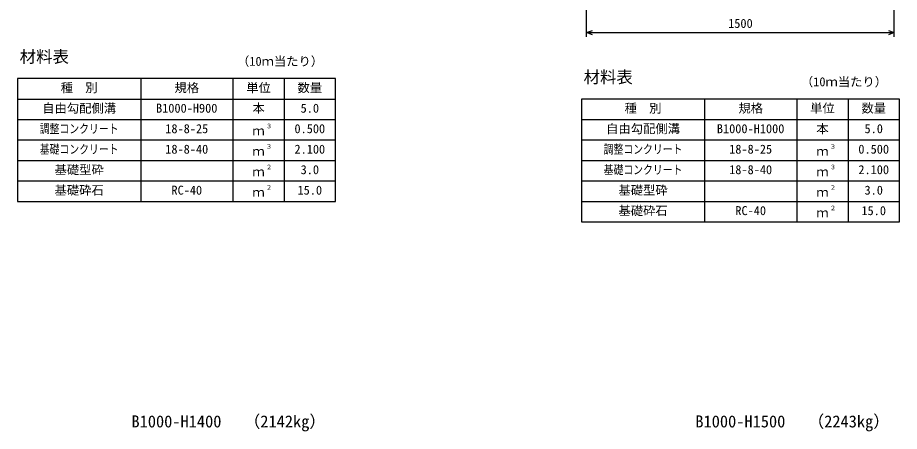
# Model space of a CAD drawing. Units: millimetres, scale not verified. Extents: x -16800 to 16800, y -5940 to 5940.
# Drawn here: x 4875 to 9175, y -24 to 1996 of the extents above; entities that cross this region are included whole.
import ezdxf
from ezdxf.enums import TextEntityAlignment as Align

# ---------------------------------------------------------------- set-up
doc = ezdxf.new("R2010")
doc.units = ezdxf.units.MM
doc.header["$LTSCALE"] = 20
for name, color, linetype, lineweight in [('0-0_DIM', 7, 'Continuous', 25), ('0-3_HYO', 3, 'Continuous', 25), ('0-4_HYO2', 4, 'Continuous', 25), ('0-6_TXT', 7, 'Continuous', 25)]:
    doc.layers.add(name, color=color, linetype=linetype, lineweight=lineweight)
doc.styles.add('ＭＳ ゴシック', font='')
doc.styles.get('ＭＳ ゴシック').set_extended_font_data('MS Gothic')

msp = doc.modelspace()

# ---------------------------------------------------------------- linework, layer by layer
at = {"layer": '0-0_DIM'}
for p, q in [((7650, 1902.42), (7650, 2264.77)), ((9150, 1902.42), (9150, 2264.77)), ((7650, 1922.42), (9150, 1922.42))]:
    msp.add_line(p, q, dxfattribs=at)
for points in [[(7678.19, 1912.16), (7650, 1922.42), (7678.19, 1932.68)], [(9121.81, 1932.68), (9150, 1922.42), (9121.81, 1912.16)]]:
    msp.add_lwpolyline(points, dxfattribs=at)
at = {"layer": '0-3_HYO'}
for p, q in [((5475, 1698.47), (5475, 1098.47)), ((5925, 1698.47), (5925, 1098.47)), ((6175, 1698.47), (6175, 1098.47)), ((4875, 1598.47), (6425, 1598.47)), ((8225, 1598.47), (8225, 998.47)), ((8675, 1598.47), (8675, 998.47)), ((8925, 1598.47), (8925, 998.47)), ((7625, 1498.47), (9175, 1498.47))]:
    msp.add_line(p, q, dxfattribs=at)
for points in [[(4875, 1098.47), (6425, 1098.47), (6425, 1698.47), (4875, 1698.47)], [(7625, 998.47), (9175, 998.47), (9175, 1598.47), (7625, 1598.47)]]:
    msp.add_lwpolyline(points, close=True, dxfattribs=at)
at = {"layer": '0-4_HYO2'}
for p, q in [((4875, 1498.47), (6425, 1498.47)), ((4875, 1398.47), (6425, 1398.47)), ((7625, 1398.47), (9175, 1398.47)), ((4875, 1298.47), (6425, 1298.47)), ((7625, 1298.47), (9175, 1298.47)), ((4875, 1198.47), (6425, 1198.47)), ((7625, 1198.47), (9175, 1198.47)), ((7625, 1098.47), (9175, 1098.47))]:
    msp.add_line(p, q, dxfattribs=at)

# ---------------------------------------------------------------- texts
at = {"layer": '0-0_DIM', "style": 'ＭＳ ゴシック'}
msp.add_text('1500', height=43.99, dxfattribs=at).set_placement((8340, 1932.42), align=Align.BOTTOM_LEFT)
at = {"layer": '0-6_TXT', "style": 'ＭＳ ゴシック'}
for s, height, p in [('材料表', 58.65, (4885, 1758.48)), ('（10ｍ当たり）', 43.99, (5945, 1747.47)), ('材料表', 58.65, (7635, 1658.48)), ('種\u3000別', 43.99, (5085, 1618.47)), ('規格', 43.99, (5640, 1618.47)), ('単位', 43.99, (5990, 1618.47)), ('数量', 43.99, (6240, 1618.47)), ('（10ｍ当たり）', 43.99, (8695, 1647.47)), ('自由勾配側溝', 43.99, (4995, 1518.47)), ('B1000-H900', 43.99, (5550, 1518.47)), ('本', 43.99, (6020, 1518.47)), ('5.0', 43.99, (6255, 1518.47)), ('種\u3000別', 43.99, (7835, 1518.47)), ('規格', 43.99, (8390, 1518.47)), ('単位', 43.99, (8740, 1518.47)), ('数量', 43.99, (8990, 1518.47)), ('18-8-25', 43.99, (5595, 1418.47)), ('３', 21.99, (6085.54, 1448.84)), ('0.500', 43.99, (6225, 1418.47)), ('自由勾配側溝', 43.99, (7745, 1418.47)), ('B1000-H1000', 43.99, (8285, 1418.47)), ('本', 43.99, (8770, 1418.47)), ('5.0', 43.99, (9005, 1418.47)), ('ｍ', 43.99, (6020, 1408.47)), ('３', 21.99, (6085.54, 1348.84)), ('３', 21.99, (8835.54, 1348.84)), ('18-8-40', 43.99, (5595, 1318.47)), ('ｍ', 43.99, (6020, 1308.47)), ('2.100', 43.99, (6225, 1318.47)), ('18-8-25', 43.99, (8345, 1318.47)), ('ｍ', 43.99, (8770, 1308.47)), ('0.500', 43.99, (8975, 1318.47)), ('基礎型砕', 43.99, (5055, 1218.47)), ('ｍ', 43.99, (6020, 1208.47)), ('２', 21.99, (6085.54, 1248.84)), ('3.0', 43.99, (6255, 1218.47)), ('18-8-40', 43.99, (8345, 1218.47)), ('ｍ', 43.99, (8770, 1208.47)), ('３', 21.99, (8835.54, 1248.84)), ('2.100', 43.99, (8975, 1218.47)), ('基礎砕石', 43.99, (5055, 1118.47)), ('RC-40', 43.99, (5625, 1118.47)), ('２', 21.99, (6085.54, 1148.84)), ('15.0', 43.99, (6240, 1118.47)), ('基礎型砕', 43.99, (7805, 1118.47)), ('２', 21.99, (8835.54, 1148.84)), ('3.0', 43.99, (9005, 1118.47)), ('ｍ', 43.99, (6020, 1108.47)), ('ｍ', 43.99, (8770, 1108.47)), ('基礎砕石', 43.99, (7805, 1018.47)), ('RC-40', 43.99, (8375, 1018.47)), ('２', 21.99, (8835.54, 1048.84)), ('15.0', 43.99, (8990, 1018.47)), ('ｍ', 43.99, (8770, 1008.47)), ('B1000-H1400', 58.65, (5430, -22.06)), ('（2142kg）', 58.65, (5978.37, -22.06)), ('B1000-H1500', 58.65, (8180, -22.06)), ('（2243kg）', 58.65, (8728.37, -22.06))]:
    msp.add_text(s, height=height, dxfattribs=at).set_placement(p, align=Align.BOTTOM_LEFT)
at = {"layer": '0-6_TXT', "style": 'ＭＳ ゴシック', "width": 0.8}
for s, p in [('調整コンクリート', (4983, 1418.47)), ('基礎コンクリート', (4983, 1318.47)), ('調整コンクリート', (7733, 1318.47)), ('基礎コンクリート', (7733, 1218.47))]:
    msp.add_text(s, height=43.99, dxfattribs=at).set_placement(p, align=Align.BOTTOM_LEFT)

doc.saveas('drawing.dxf')
